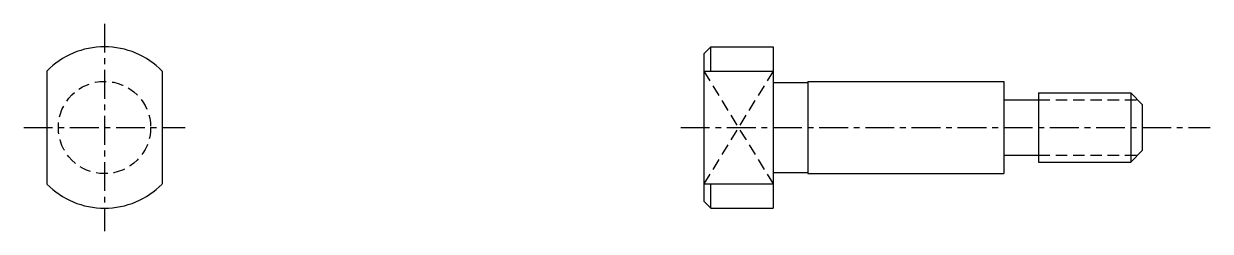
# Model space of a CAD drawing. Extents: x 2 to 129, y 33 to 234.
# Drawn here: x 77.3 to 128.7, y 225.4 to 234.4 of the extents above; entities outside this region: 2.
import ezdxf

# ---------------------------------------------------------------- set-up
doc = ezdxf.new("R2010")
doc.units = 0
doc.linetypes.add('CENTER', pattern=[2, 1.25, -0.25, 0.25, -0.25])
doc.linetypes.add('DASHED', pattern=[0.75, 0.5, -0.25])
doc.layers.get('0').update_dxf_attribs({"linetype": 'CONTINUOUS'})
doc.layers.add('CENTER', color=1, linetype='CENTER')

msp = doc.modelspace()

# ---------------------------------------------------------------- linework, layer by layer
at = {"color": 7, "linetype": 'CONTINUOUS'}
for p, q in [((106.782, 233.108), (107.082, 233.408)), ((106.782, 233.108), (106.782, 226.708)), ((107.082, 233.408), (109.782, 233.408)), ((107.082, 232.358), (107.082, 233.408)), ((109.782, 233.408), (109.782, 226.408)), ((78.307, 232.358), (78.307, 227.459)), ((83.307, 232.358), (83.307, 227.459)), ((106.782, 232.358), (109.782, 232.358)), ((109.782, 231.858), (111.282, 231.858)), ((111.282, 231.908), (119.782, 231.908)), ((111.282, 231.908), (111.282, 227.908)), ((119.782, 231.908), (119.782, 227.908)), ((121.282, 231.408), (121.282, 228.408)), ((121.282, 231.408), (125.282, 231.408)), ((125.282, 231.408), (125.282, 228.408)), ((125.282, 231.408), (125.782, 230.908)), ((83.307, 231.133), (83.307, 231.133)), ((119.782, 231.108), (121.282, 231.108)), ((125.782, 230.908), (125.782, 228.908)), ((83.307, 229.908), (83.307, 229.908)), ((125.782, 228.908), (125.282, 228.408)), ((119.782, 228.708), (121.282, 228.708)), ((121.282, 228.408), (125.282, 228.408)), ((109.782, 227.958), (111.282, 227.958)), ((111.282, 227.908), (119.782, 227.908)), ((106.782, 227.459), (109.782, 227.459)), ((107.082, 226.408), (107.082, 227.459)), ((106.782, 226.708), (107.082, 226.408)), ((107.082, 226.408), (109.782, 226.408))]:
    msp.add_line(p, q, dxfattribs=at)
at = {"color": 3, "linetype": 'DASHED'}
for p, q in [((106.782, 232.358), (109.782, 227.459)), ((109.782, 232.358), (106.782, 227.459)), ((121.282, 231.108), (125.582, 231.108)), ((121.282, 228.708), (125.582, 228.708))]:
    msp.add_line(p, q, dxfattribs=at)
msp.add_circle((80.807, 229.908), 2, dxfattribs=at)
at = {"color": 7, "linetype": 'CONTINUOUS'}
for start, end in [(44.4153, 135.5847), (224.4153, 315.5847)]:
    msp.add_arc((80.807, 229.908), 3.5, start, end, dxfattribs=at)
at = {"layer": 'CENTER', "color": 1, "linetype": 'CENTER'}
for p, q in [((80.807, 234.408), (80.807, 225.408)), ((77.307, 229.908), (84.307, 229.908)), ((105.782, 229.908), (128.73, 229.908))]:
    msp.add_line(p, q, dxfattribs=at)

# ---------------------------------------------------------------- texts
at = {"color": 7, "linetype": 'CONTINUOUS'}
for s, p in [('CLBDG 4-10', (1.193, 63.272)), ('CLBDG04', (1.193, 33.272))]:
    msp.add_text(s, height=8, dxfattribs=at).set_placement(p)

doc.saveas('drawing.dxf')
